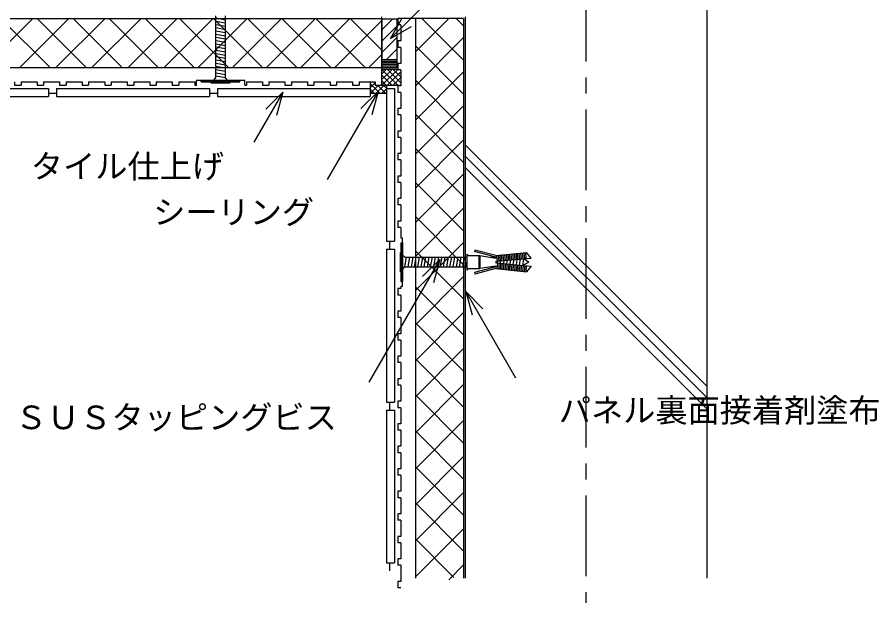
# Model space of a CAD drawing. Units: millimetres, scale not verified. Extents: x -1989 to 2011, y -1447 to 1353.
# Drawn here: x -1635 to -1100, y -263 to 101 of the extents above; entities that cross this region are included whole.
import ezdxf
from ezdxf.enums import TextEntityAlignment as Align

# ---------------------------------------------------------------- set-up
doc = ezdxf.new("R2010")
doc.units = ezdxf.units.MM
doc.header["$LTSCALE"] = 10
doc.linetypes.add('CHAIN1', pattern=[8, 5, -1, 1, -1])
for name, color, linetype in [('5-0', 7, 'Continuous'), ('5-1', 7, 'Continuous'), ('5-2', 7, 'Continuous')]:
    doc.layers.add(name, color=color, linetype=linetype)
doc.styles.add('ＭＳ ゴシック', font='')
doc.styles.get('ＭＳ ゴシック').set_extended_font_data('MS Gothic')

msp = doc.modelspace()

# ---------------------------------------------------------------- linework, layer by layer
at = {"layer": '5-0', "linetype": 'CHAIN1'}
msp.add_line((-1281.55, 283.67), (-1281.55, -262.94), dxfattribs=at)
at = {"layer": '5-0'}
for p, q in [((-1206.55, 251.36), (-1206.55, -247.7)), ((-1402.96, 87.85), (-1369.53, 121.28)), ((-1511.55, 63.36), (-1511.55, 101.86)), ((-1505.55, 63.36), (-1505.55, 101.86)), ((-1706.55, 100.36), (-1408.55, 100.36)), ((-1655.66, 69.86), (-1625.16, 100.36)), ((-1614.5, 69.86), (-1645, 100.36)), ((-1633.26, 69.86), (-1602.76, 100.36)), ((-1592.1, 69.86), (-1622.6, 100.36)), ((-1610.86, 69.86), (-1580.36, 100.36)), ((-1569.7, 69.86), (-1600.2, 100.36)), ((-1588.46, 69.86), (-1557.96, 100.36)), ((-1547.3, 69.86), (-1577.8, 100.36)), ((-1566.06, 69.86), (-1535.56, 100.36)), ((-1524.9, 69.86), (-1555.4, 100.36)), ((-1543.66, 69.86), (-1513.16, 100.36)), ((-1503.69, 69.86), (-1534.19, 100.36)), ((-1522.45, 69.86), (-1491.95, 100.36)), ((-1482.48, 69.86), (-1512.98, 100.36)), ((-1505.55, 99.36), (-1511.55, 100.42)), ((-1505.55, 97.36), (-1511.55, 98.42)), ((-1505.55, 95.36), (-1511.55, 96.42)), ((-1501.23, 69.86), (-1470.73, 100.36)), ((-1461.26, 69.86), (-1491.76, 100.36)), ((-1480.02, 69.86), (-1449.52, 100.36)), ((-1440.05, 69.86), (-1470.55, 100.36)), ((-1458.81, 69.86), (-1428.31, 100.36)), ((-1418.84, 69.86), (-1449.34, 100.36)), ((-1437.59, 69.86), (-1408.55, 98.9)), ((-1408.55, 80.79), (-1428.12, 100.36)), ((-1408.55, 101.36), (-1408.55, 58.86)), ((-1398.8, 99.86), (-1408.3, 99.86)), ((-1408.3, 99.86), (-1408.3, 69.86)), ((-1401.69, 99.86), (-1408.3, 93.25)), ((-1402.96, 87.85), (-1395.46, 100.84)), ((-1398.8, 69.86), (-1398.8, 99.86)), ((-1357.55, 100.36), (-1398.55, 100.36)), ((-1398.55, 100.36), (-1398.55, 96.36)), ((-1396.55, 96.36), (-1398.55, 96.36)), ((-1396.55, 96.36), (-1396.55, 86.36)), ((-1387.55, 100.36), (-1387.55, -247.7)), ((-1387.55, 79.63), (-1366.82, 100.36)), ((-1383.48, 100.36), (-1357.55, 74.43)), ((-1362.27, 100.36), (-1357.55, 95.65)), ((-1357.55, 100.36), (-1357.55, -247.7)), ((-1356.55, 101.36), (-1356.55, -247.7)), ((-1505.55, 93.36), (-1511.55, 94.42)), ((-1505.55, 91.36), (-1511.55, 92.42)), ((-1398.8, 95.68), (-1408.3, 86.18)), ((-1402.96, 87.85), (-1389.97, 95.35)), ((-1505.55, 89.36), (-1511.55, 90.42)), ((-1505.55, 87.36), (-1511.55, 88.42)), ((-1505.55, 85.36), (-1511.55, 86.42)), ((-1398.8, 88.61), (-1408.3, 79.11)), ((-1396.55, 86.36), (-1398.55, 86.36)), ((-1398.55, 86.36), (-1398.55, 82.36)), ((-1387.55, 58.41), (-1357.55, 88.41)), ((-1505.55, 83.36), (-1511.55, 84.42)), ((-1505.55, 81.36), (-1511.55, 82.42)), ((-1505.55, 79.36), (-1511.55, 80.42)), ((-1398.8, 81.54), (-1405.48, 74.86)), ((-1396.55, 82.36), (-1398.55, 82.36)), ((-1396.55, 82.36), (-1396.55, 72.36)), ((-1387.55, 83.22), (-1357.55, 53.22)), ((-1505.55, 77.36), (-1511.55, 78.42)), ((-1505.55, 75.36), (-1511.55, 76.42)), ((-1416.38, 69.86), (-1408.55, 77.69)), ((-1706.55, 69.86), (-1408.55, 69.86)), ((-1505.55, 73.36), (-1511.55, 74.42)), ((-1505.55, 71.36), (-1511.55, 72.42)), ((-1505.55, 69.36), (-1511.55, 70.42)), ((-1408.3, 74.86), (-1398.8, 74.86)), ((-1408.3, 73.86), (-1398.8, 73.86)), ((-1408.3, 72.86), (-1398.8, 72.86)), ((-1408.3, 71.86), (-1398.8, 71.86)), ((-1408.3, 70.86), (-1398.8, 70.86)), ((-1408.3, 69.86), (-1398.8, 69.86)), ((-1396.55, 72.36), (-1398.55, 72.36)), ((-1398.55, 72.36), (-1398.55, 68.36)), ((-1505.55, 67.36), (-1511.55, 68.42)), ((-1505.55, 65.36), (-1511.55, 66.42)), ((-1408.55, 68.86), (-1398.55, 68.86)), ((-1408.55, 62.16), (-1401.85, 68.86)), ((-1408.55, 65.7), (-1405.39, 68.86)), ((-1408.55, 68.86), (-1398.55, 58.87)), ((-1408.55, 65.33), (-1402.09, 58.86)), ((-1408.32, 58.86), (-1398.55, 68.63)), ((-1405.01, 68.86), (-1396.55, 60.4)), ((-1404.78, 58.86), (-1396.55, 67.09)), ((-1401.48, 68.86), (-1396.55, 63.94)), ((-1396.55, 68.36), (-1398.55, 68.36)), ((-1396.55, 68.36), (-1396.55, 58.36)), ((-1387.55, 37.2), (-1357.55, 67.2)), ((-1632.55, 60.86), (-1632.55, 58.86)), ((-1632.55, 60.86), (-1622.55, 60.86)), ((-1618.55, 60.86), (-1618.55, 58.86)), ((-1618.55, 60.86), (-1608.55, 60.86)), ((-1604.55, 60.86), (-1604.55, 58.86)), ((-1604.55, 60.86), (-1594.55, 60.86)), ((-1590.55, 60.86), (-1590.55, 58.86)), ((-1590.55, 60.86), (-1580.55, 60.86)), ((-1576.55, 60.86), (-1576.55, 58.86)), ((-1576.55, 60.86), (-1566.55, 60.86)), ((-1562.55, 60.86), (-1562.55, 58.86)), ((-1562.55, 60.86), (-1552.55, 60.86)), ((-1548.55, 60.86), (-1548.55, 58.86)), ((-1548.55, 60.86), (-1538.55, 60.86)), ((-1538.55, 60.86), (-1538.55, 58.86)), ((-1534.55, 60.86), (-1534.55, 58.86)), ((-1534.55, 60.86), (-1524.55, 60.86)), ((-1524.55, 60.86), (-1524.55, 58.86)), ((-1523.55, 58.86), (-1523.55, 61.86)), ((-1493.55, 61.86), (-1523.55, 61.86)), ((-1520.55, 61.86), (-1496.55, 61.86)), ((-1520.55, 60.86), (-1520.55, 61.86)), ((-1514.55, 60.36), (-1514.05, 60.86)), ((-1514.55, 60.36), (-1502.55, 60.36)), ((-1513.05, 61.86), (-1511.55, 63.36)), ((-1502.55, 60.36), (-1503.05, 60.86)), ((-1493.55, 58.86), (-1493.55, 61.86)), ((-1492.55, 60.86), (-1492.55, 58.86)), ((-1492.55, 60.86), (-1482.55, 60.86)), ((-1482.55, 60.86), (-1482.55, 58.86)), ((-1478.55, 60.86), (-1478.55, 58.86)), ((-1478.55, 60.86), (-1468.55, 60.86)), ((-1468.55, 60.86), (-1468.55, 58.86)), ((-1464.55, 60.86), (-1464.55, 58.86)), ((-1464.55, 60.86), (-1454.55, 60.86)), ((-1454.55, 60.86), (-1454.55, 58.86)), ((-1450.55, 60.86), (-1450.55, 58.86)), ((-1450.55, 60.86), (-1440.55, 60.86)), ((-1440.55, 60.86), (-1440.55, 58.86)), ((-1436.55, 60.86), (-1436.55, 58.86)), ((-1436.55, 60.86), (-1426.55, 60.86)), ((-1426.55, 60.86), (-1426.55, 58.86)), ((-1422.55, 60.86), (-1422.55, 58.86)), ((-1422.55, 60.86), (-1412.55, 60.86)), ((-1415.55, 60.86), (-1415.55, 51.86)), ((-1415.55, 60.78), (-1415.47, 60.86)), ((-1415.55, 57.25), (-1412.55, 60.25)), ((-1415.55, 59.82), (-1409.59, 53.86)), ((-1413.06, 60.86), (-1412.55, 60.36)), ((-1412.55, 60.86), (-1412.55, 58.86)), ((-1408.55, 61.79), (-1405.62, 58.86)), ((-1401.25, 58.86), (-1396.55, 63.56)), ((-1387.55, 62.01), (-1357.55, 32.01)), ((-1710.55, 56.86), (-1615.55, 56.86)), ((-1615.55, 56.86), (-1615.55, 51.86)), ((-1615.55, 53.86), (-1610.55, 53.86)), ((-1610.55, 56.86), (-1515.55, 56.86)), ((-1538.55, 58.86), (-1534.55, 58.86)), ((-1524.55, 58.86), (-1523.55, 58.86)), ((-1515.55, 56.86), (-1515.55, 51.86)), ((-1515.55, 53.86), (-1510.55, 53.86)), ((-1510.55, 56.86), (-1510.55, 51.86)), ((-1510.55, 56.86), (-1415.55, 56.86)), ((-1493.55, 58.86), (-1492.55, 58.86)), ((-1469.88, 54.48), (-1487.82, 23.41)), ((-1482.55, 58.86), (-1478.55, 58.86)), ((-1469.88, 54.48), (-1480.49, 43.87)), ((-1469.88, 54.48), (-1473.77, 39.99)), ((-1468.55, 58.86), (-1464.55, 58.86)), ((-1454.55, 58.86), (-1450.55, 58.86)), ((-1410.73, 55), (-1442.4, 0.15)), ((-1440.55, 58.86), (-1436.55, 58.86)), ((-1426.55, 58.86), (-1422.55, 58.86)), ((-1410.73, 55), (-1421.34, 44.39)), ((-1415.55, 56.29), (-1413.13, 53.86)), ((-1415.55, 53.86), (-1405.55, 53.86)), ((-1415.4, 53.86), (-1410.4, 58.86)), ((-1410.73, 55), (-1414.61, 40.51)), ((-1412.55, 58.86), (-1408.55, 58.86)), ((-1411.87, 53.86), (-1406.87, 58.86)), ((-1411.06, 58.86), (-1406.06, 53.86)), ((-1408.55, 58.86), (-1396.55, 58.86)), ((-1408.33, 53.86), (-1405.55, 56.64)), ((-1407.52, 58.86), (-1405.55, 56.9)), ((-1405.55, 58.86), (-1405.55, -38.14)), ((-1405.55, 56.86), (-1400.55, 56.86)), ((-1400.55, 56.86), (-1400.55, -38.14)), ((-1396.55, 58.36), (-1398.55, 58.36)), ((-1398.55, 58.36), (-1398.55, 54.36)), ((-1396.55, 54.36), (-1398.55, 54.36)), ((-1396.55, 54.36), (-1396.55, 44.36)), ((-1710.55, 51.86), (-1615.55, 51.86)), ((-1610.55, 51.86), (-1515.55, 51.86)), ((-1510.55, 51.86), (-1415.55, 51.86)), ((-1396.55, 44.36), (-1398.55, 44.36)), ((-1398.55, 44.36), (-1398.55, 40.36)), ((-1387.55, 15.99), (-1357.55, 45.99)), ((-1396.55, 40.36), (-1398.55, 40.36)), ((-1396.55, 40.36), (-1396.55, 30.36)), ((-1387.55, 40.8), (-1357.55, 10.8)), ((-1396.55, 30.36), (-1398.55, 30.36)), ((-1398.55, 30.36), (-1398.55, 26.36)), ((-1396.55, 26.36), (-1398.55, 26.36)), ((-1396.55, 26.36), (-1396.55, 16.36)), ((-1387.55, -5.23), (-1357.55, 24.77)), ((-1206.55, -128.28), (-1356.55, 21.72)), ((-1396.55, 16.36), (-1398.55, 16.36)), ((-1398.55, 16.36), (-1398.55, 12.36)), ((-1387.55, 19.58), (-1357.55, -10.42)), ((-1396.55, 12.36), (-1398.55, 12.36)), ((-1396.55, 12.36), (-1396.55, 2.36)), ((-1206.55, -135.35), (-1356.55, 14.65)), ((-1206.55, -142.42), (-1356.55, 7.58)), ((-1396.55, 2.36), (-1398.55, 2.36)), ((-1398.55, 2.36), (-1398.55, -1.64)), ((-1387.55, -26.44), (-1357.55, 3.56)), ((-1396.55, -1.64), (-1398.55, -1.64)), ((-1396.55, -1.64), (-1396.55, -11.64)), ((-1387.55, -1.63), (-1357.55, -31.63)), ((-1396.55, -11.64), (-1398.55, -11.64)), ((-1398.55, -11.64), (-1398.55, -15.64)), ((-1396.55, -15.64), (-1398.55, -15.64)), ((-1396.55, -15.64), (-1396.55, -25.64)), ((-1387.55, -47.65), (-1357.55, -17.65)), ((-1396.55, -25.64), (-1398.55, -25.64)), ((-1398.55, -25.64), (-1398.55, -29.64)), ((-1387.55, -22.84), (-1357.55, -52.84)), ((-1396.55, -29.64), (-1398.55, -29.64)), ((-1395.55, -66.14), (-1395.55, -36.14)), ((-1405.55, -38.14), (-1400.55, -38.14)), ((-1403.55, -38.14), (-1403.55, -43.14)), ((-1396.55, -39.14), (-1396.55, -63.14)), ((-1396.55, -39.14), (-1395.55, -39.14)), ((-1395.55, -39.14), (-1395.55, -63.14)), ((-1387.55, -68.87), (-1357.55, -38.87)), ((-1405.55, -43.14), (-1400.55, -43.14)), ((-1405.55, -43.14), (-1405.55, -138.14)), ((-1400.55, -43.14), (-1400.55, -138.14)), ((-1397.05, -45.14), (-1397.05, -57.14)), ((-1397.05, -45.14), (-1396.55, -45.64)), ((-1395.55, -46.64), (-1394.05, -48.14)), ((-1394.05, -48.14), (-1355.55, -48.14)), ((-1392.05, -54.14), (-1391, -48.14)), ((-1390.05, -54.14), (-1389, -48.14)), ((-1388.05, -54.14), (-1387, -48.14)), ((-1387.55, -44.06), (-1357.55, -74.06)), ((-1386.05, -54.14), (-1385, -48.14)), ((-1384.05, -54.14), (-1383, -48.14)), ((-1382.05, -54.14), (-1381, -48.14)), ((-1380.05, -54.14), (-1379, -48.14)), ((-1378.05, -54.14), (-1377, -48.14)), ((-1376.05, -54.14), (-1375, -48.14)), ((-1374.05, -54.14), (-1373, -48.14)), ((-1372.05, -54.14), (-1371, -48.14)), ((-1370.05, -54.14), (-1369, -48.14)), ((-1368.05, -54.14), (-1367, -48.14)), ((-1366.05, -54.14), (-1365, -48.14)), ((-1364.05, -54.14), (-1363, -48.14)), ((-1362.05, -54.14), (-1361, -48.14)), ((-1360.05, -54.14), (-1359, -48.14)), ((-1358.05, -54.14), (-1357, -48.14)), ((-1355.55, -46.14), (-1355.55, -56.14)), ((-1355.55, -46.14), (-1354.55, -47.14)), ((-1350.55, -43.64), (-1350.81, -44.6)), ((-1337.55, -48.17), (-1350.81, -44.6)), ((-1337.55, -47.14), (-1350.55, -43.64)), ((-1348.05, -47.14), (-1348.05, -55.14)), ((-1347.55, -47.14), (-1337.55, -48.64)), ((-1340.89, -48.14), (-1337.69, -48.14)), ((-1337.55, -47.14), (-1318.55, -45.14)), ((-1337.55, -48.17), (-1337.55, -48.64)), ((-1336.56, -50.55), (-1336.92, -47.07)), ((-1335.56, -50.46), (-1335.93, -46.98)), ((-1334.57, -50.37), (-1334.93, -46.86)), ((-1333.57, -50.28), (-1333.94, -46.76)), ((-1332.57, -50.18), (-1332.95, -46.65)), ((-1331.58, -50.09), (-1331.95, -46.55)), ((-1330.58, -50), (-1330.96, -46.44)), ((-1329.59, -49.91), (-1329.96, -46.34)), ((-1328.59, -49.82), (-1328.97, -46.23)), ((-1327.59, -49.73), (-1327.97, -46.13)), ((-1326.6, -49.64), (-1326.98, -46.02)), ((-1325.6, -49.55), (-1325.98, -45.92)), ((-1324.61, -49.46), (-1324.99, -45.81)), ((-1323.61, -49.37), (-1324, -45.71)), ((-1322.62, -49.28), (-1323, -45.61)), ((-1321.62, -49.19), (-1322.01, -45.5)), ((-1320.62, -49.1), (-1321.01, -45.4)), ((-1319.63, -49.01), (-1320.02, -45.29)), ((-1318.63, -48.92), (-1319.02, -45.19)), ((-1372.45, -49.46), (-1416.52, -125.8)), ((-1372.45, -49.46), (-1383.06, -60.07)), ((-1372.45, -49.46), (-1376.33, -63.95)), ((-1356.05, -54.14), (-1355.55, -51.3)), ((-1337.55, -50.64), (-1337.55, -51.64)), ((-1336.56, -51.73), (-1336.92, -55.2)), ((-1336.63, -51.72), (-1336.42, -50.53)), ((-1335.56, -51.82), (-1335.93, -55.29)), ((-1334.57, -51.91), (-1334.93, -55.41)), ((-1334.66, -51.9), (-1334.39, -50.35)), ((-1333.57, -52), (-1333.94, -55.52)), ((-1332.57, -52.09), (-1332.95, -55.62)), ((-1332.69, -52.08), (-1332.35, -50.16)), ((-1331.58, -52.18), (-1331.95, -55.73)), ((-1330.58, -52.27), (-1330.96, -55.83)), ((-1330.72, -52.26), (-1330.32, -49.98)), ((-1329.59, -52.36), (-1329.96, -55.94)), ((-1328.59, -52.45), (-1328.97, -56.04)), ((-1328.75, -52.44), (-1328.29, -49.8)), ((-1327.59, -52.54), (-1327.97, -56.15)), ((-1326.6, -52.63), (-1326.98, -56.25)), ((-1326.78, -52.62), (-1326.25, -49.61)), ((-1325.6, -52.72), (-1325.98, -56.36)), ((-1324.61, -52.81), (-1324.99, -56.46)), ((-1324.82, -52.8), (-1324.22, -49.43)), ((-1323.61, -52.9), (-1324, -56.56)), ((-1322.62, -53), (-1323, -56.67)), ((-1322.85, -52.97), (-1322.19, -49.24)), ((-1321.62, -53.09), (-1322.01, -56.77)), ((-1320.62, -53.18), (-1321.01, -56.88)), ((-1320.88, -53.15), (-1320.2, -49.32)), ((-1317.05, -51.14), (-1320.59, -49.1)), ((-1317.01, -51.11), (-1320.59, -53.18)), ((-1319.63, -53.27), (-1320.02, -56.98)), ((-1318.63, -53.36), (-1319.02, -57.09)), ((-1397.05, -57.14), (-1396.55, -56.64)), ((-1394.05, -54.14), (-1355.55, -54.14)), ((-1354.55, -55.14), (-1355.55, -56.14)), ((-1354.55, -55.14), (-1347.55, -55.14)), ((-1337.55, -54.1), (-1350.81, -57.67)), ((-1350.81, -57.67), (-1350.55, -58.64)), ((-1337.55, -55.14), (-1350.55, -58.64)), ((-1337.55, -53.64), (-1347.55, -55.14)), ((-1340.89, -54.14), (-1337.69, -54.14)), ((-1337.55, -53.64), (-1337.55, -54.1)), ((-1337.55, -55.14), (-1318.55, -57.14)), ((-1396.55, -63.14), (-1395.55, -63.14)), ((-1387.55, -90.08), (-1357.55, -60.08)), ((-1396.55, -67.64), (-1398.55, -67.64)), ((-1398.55, -67.64), (-1398.55, -71.64)), ((-1396.55, -66.14), (-1395.55, -66.14)), ((-1396.55, -66.14), (-1396.55, -67.64)), ((-1387.55, -66.46), (-1357.55, -96.46)), ((-1356.24, -69.49), (-1325.29, -123.09)), ((-1356.24, -69.49), (-1345.63, -80.1)), ((-1356.24, -69.49), (-1352.36, -83.98)), ((-1396.55, -71.64), (-1398.55, -71.64)), ((-1396.55, -71.64), (-1396.55, -81.64)), ((-1396.55, -81.64), (-1398.55, -81.64)), ((-1398.55, -81.64), (-1398.55, -85.64)), ((-1387.55, -112.48), (-1357.55, -82.48)), ((-1396.55, -85.64), (-1398.55, -85.64)), ((-1387.55, -88.86), (-1357.55, -118.86)), ((-1398.55, -95.64), (-1398.55, -99.64)), ((-1396.55, -99.64), (-1398.55, -99.64)), ((-1387.55, -134.88), (-1357.55, -104.88)), ((-1398.55, -109.64), (-1398.55, -113.64)), ((-1387.55, -111.26), (-1357.55, -141.26)), ((-1396.55, -113.64), (-1398.55, -113.64)), ((-1398.55, -123.64), (-1398.55, -127.64)), ((-1396.55, -127.64), (-1398.55, -127.64)), ((-1387.55, -157.28), (-1357.55, -127.28)), ((-1387.55, -133.66), (-1357.55, -163.66)), ((-1403.55, -138.14), (-1403.55, -143.14)), ((-1398.55, -137.64), (-1398.55, -141.64)), ((-1405.55, -143.14), (-1400.55, -143.14)), ((-1405.55, -143.14), (-1405.55, -238.14)), ((-1400.55, -143.14), (-1400.55, -238.14)), ((-1396.55, -141.64), (-1398.55, -141.64)), ((-1387.55, -179.68), (-1357.55, -149.68)), ((-1398.55, -151.64), (-1398.55, -155.64)), ((-1396.55, -155.64), (-1398.55, -155.64)), ((-1387.55, -156.06), (-1357.55, -186.06)), ((-1398.55, -165.64), (-1398.55, -169.64)), ((-1396.55, -169.64), (-1398.55, -169.64)), ((-1387.55, -202.08), (-1357.55, -172.08)), ((-1398.55, -179.64), (-1398.55, -183.64)), ((-1387.55, -178.46), (-1357.55, -208.46)), ((-1396.55, -183.64), (-1398.55, -183.64)), ((-1398.55, -193.64), (-1398.55, -197.64)), ((-1396.55, -197.64), (-1398.55, -197.64)), ((-1387.55, -224.48), (-1357.55, -194.48)), ((-1387.55, -200.86), (-1357.55, -230.86)), ((-1398.55, -207.64), (-1398.55, -211.64)), ((-1396.55, -211.64), (-1398.55, -211.64)), ((-1387.55, -246.88), (-1357.55, -216.88)), ((-1398.55, -221.64), (-1398.55, -225.64)), ((-1387.55, -223.26), (-1363.68, -247.13)), ((-1396.55, -225.64), (-1398.55, -225.64)), ((-1403.55, -238.14), (-1403.55, -243.14)), ((-1398.55, -235.64), (-1398.55, -239.64)), ((-1396.55, -239.64), (-1398.55, -239.64)), ((-1366.85, -248.58), (-1357.55, -239.28)), ((-1398.55, -249.64), (-1398.55, -253.64)), ((-1396.55, -253.64), (-1398.55, -253.64))]:
    msp.add_line(p, q, dxfattribs=at)
for points in [[(-1504.05, 61.86), (-1505.55, 63.36), (-1511.55, 64.42)], [(-1636.55, 60.86), (-1636.55, 58.86), (-1632.55, 58.86)], [(-1622.55, 60.86), (-1622.55, 58.86), (-1618.55, 58.86)], [(-1608.55, 60.86), (-1608.55, 58.86), (-1604.55, 58.86)], [(-1594.55, 60.86), (-1594.55, 58.86), (-1590.55, 58.86)], [(-1580.55, 60.86), (-1580.55, 58.86), (-1576.55, 58.86)], [(-1566.55, 60.86), (-1566.55, 58.86), (-1562.55, 58.86)], [(-1552.55, 60.86), (-1552.55, 58.86), (-1548.55, 58.86)], [(-1520.55, 60.86), (-1496.55, 60.86), (-1496.55, 61.86)], [(-1396.55, -29.64), (-1396.55, -36.14), (-1395.55, -36.14)], [(-1395.55, -55.64), (-1394.05, -54.14), (-1393, -48.14)], [(-1354.55, -47.14), (-1347.55, -47.14), (-1347.55, -55.14)], [(-1337.55, -50.64), (-1315.55, -48.64), (-1318.55, -45.14)], [(-1337.55, -51.64), (-1315.55, -53.64), (-1318.55, -57.14)], [(-1396.55, -85.64), (-1396.55, -95.64), (-1398.55, -95.64)], [(-1396.55, -99.64), (-1396.55, -109.64), (-1398.55, -109.64)], [(-1396.55, -113.64), (-1396.55, -123.64), (-1398.55, -123.64)], [(-1396.55, -127.64), (-1396.55, -137.64), (-1398.55, -137.64)], [(-1396.55, -141.64), (-1396.55, -151.64), (-1398.55, -151.64)], [(-1396.55, -155.64), (-1396.55, -165.64), (-1398.55, -165.64)], [(-1396.55, -169.64), (-1396.55, -179.64), (-1398.55, -179.64)], [(-1396.55, -183.64), (-1396.55, -193.64), (-1398.55, -193.64)], [(-1396.55, -197.64), (-1396.55, -207.64), (-1398.55, -207.64)], [(-1396.55, -211.64), (-1396.55, -221.64), (-1398.55, -221.64)], [(-1396.55, -225.64), (-1396.55, -235.64), (-1398.55, -235.64)], [(-1396.55, -239.64), (-1396.55, -249.64), (-1398.55, -249.64)]]:
    msp.add_lwpolyline(points, dxfattribs=at)
at = {"layer": '5-1'}
for p, q in [((-1508.55, 61.8), (-1508.55, 61.92)), ((-1395.55, -51.2), (-1395.55, -51.08))]:
    msp.add_line(p, q, dxfattribs=at)
at = {"layer": '5-2'}
for p, q in [((-1610.55, 56.86), (-1610.55, 51.86)), ((-1405.55, -138.14), (-1400.55, -138.14)), ((-1405.55, -238.14), (-1400.55, -238.14))]:
    msp.add_line(p, q, dxfattribs=at)

# ---------------------------------------------------------------- texts
at = {"layer": '5-0', "color": 4, "style": 'ＭＳ ゴシック'}
for s, p in [('タイル仕上げ', (-1626.44, -3.31)), ('シーリング', (-1550.46, -31.79)), ('パネル裏面接着剤塗布', (-1298.44, -155.02)), ('ＳＵＳタッピングビス', (-1636.31, -159.39))]:
    msp.add_text(s, height=14.66, dxfattribs=at).set_placement(p, align=Align.BOTTOM_LEFT)

doc.saveas('drawing.dxf')
